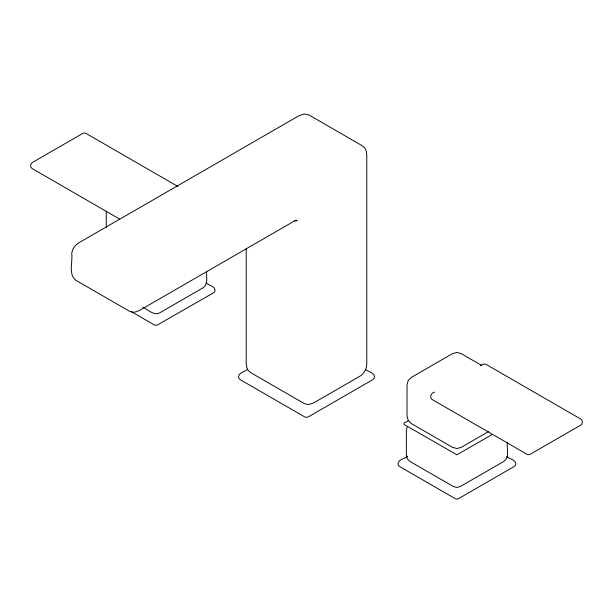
<?xml version="1.0" encoding="UTF-8"?>
<svg xmlns="http://www.w3.org/2000/svg" width="613" height="613" viewBox="0 0 613 613"><rect width="100%" height="100%" fill="white"/><g stroke="black" fill="none" stroke-linecap="round" stroke-linejoin="round"><path stroke-width="0.92" d="M407.285 426.686L406.342 430.196L406.342 455.313L407.285 458.823L409.852 461.39L453.359 486.507L456.869 487.45L460.378 486.507L503.886 461.39C510.031 457.129 506.415 448.387 507.395 442.287M247.69 369.317C244.97 371.853 239.016 372.237 238.495 376.65L238.963 378.405L240.25 379.692L304.745 416.924L306.5 417.399L308.255 416.924L372.75 379.692L374.037 378.405L374.505 376.65C373.984 372.237 368.03 371.853 365.31 369.317M434.563 392.136C431.192 392.672 429.023 397.331 432.104 399.492L527.134 454.356L528.621 454.754L530.107 454.356L580.863 425.054C582.863 423.759 582.863 420.411 580.863 419.116L485.833 364.252L483.757 363.984L480.408 365.67M408.266 420.748C407.584 421.882 402.511 422.441 404.182 424.502L456.869 454.8L492.408 434.41M407.722 456.149C404.971 458.922 398.573 459.122 397.914 463.689L398.343 465.305L399.53 466.493L455.252 498.66L456.869 499.097L458.493 498.66L514.215 466.493L515.395 465.305L515.832 463.689C515.28 459.421 509.441 459.129 506.836 456.624M488.392 431.659L461.191 447.367L456.869 448.524L452.555 447.367L411.338 423.568L408.174 420.411L407.017 416.089L407.017 384.887L408.174 380.573L411.338 377.409L452.555 353.617L456.869 352.46L461.191 353.617L481.795 365.517M295.926 220.328L297.228 220.711L294.838 220.657L296.631 220.251L293.604 221.469L139.756 310.293L136.14 311.795L132.829 312.293L129.604 311.32L75.79 280.248C68.074 273.942 72.886 262.073 71.736 253.682C72.142 248.878 75.292 244.702 79.468 242.441L298.638 115.903L304.063 113.987L308.791 114.876L362.605 145.948L365.057 148.254L366.283 151.365L366.789 155.25L366.789 363.157C367.049 368.773 363.923 374.198 358.927 376.78L314.362 402.503L310.745 404.013L307.435 404.503L304.209 403.53L250.395 372.466L247.943 370.16L246.717 367.041L246.211 363.157L246.211 248.648M177.586 186.291L85.866 133.327L84.379 132.937L82.893 133.327L32.137 162.637C30.137 163.932 30.137 167.28 32.137 168.567L119.727 219.14M206.098 282.991C208.696 285.497 214.542 285.788 215.086 290.056L214.657 291.673L213.47 292.861L156.782 325.319L154.507 325.028L131.565 311.787M142.768 307.19C148.009 309.404 153.442 315.917 159.641 312.875L203.148 287.758C208.566 284.194 206.144 276.777 206.658 271.452M106.271 211.263L106.271 227.331"/></g></svg>
